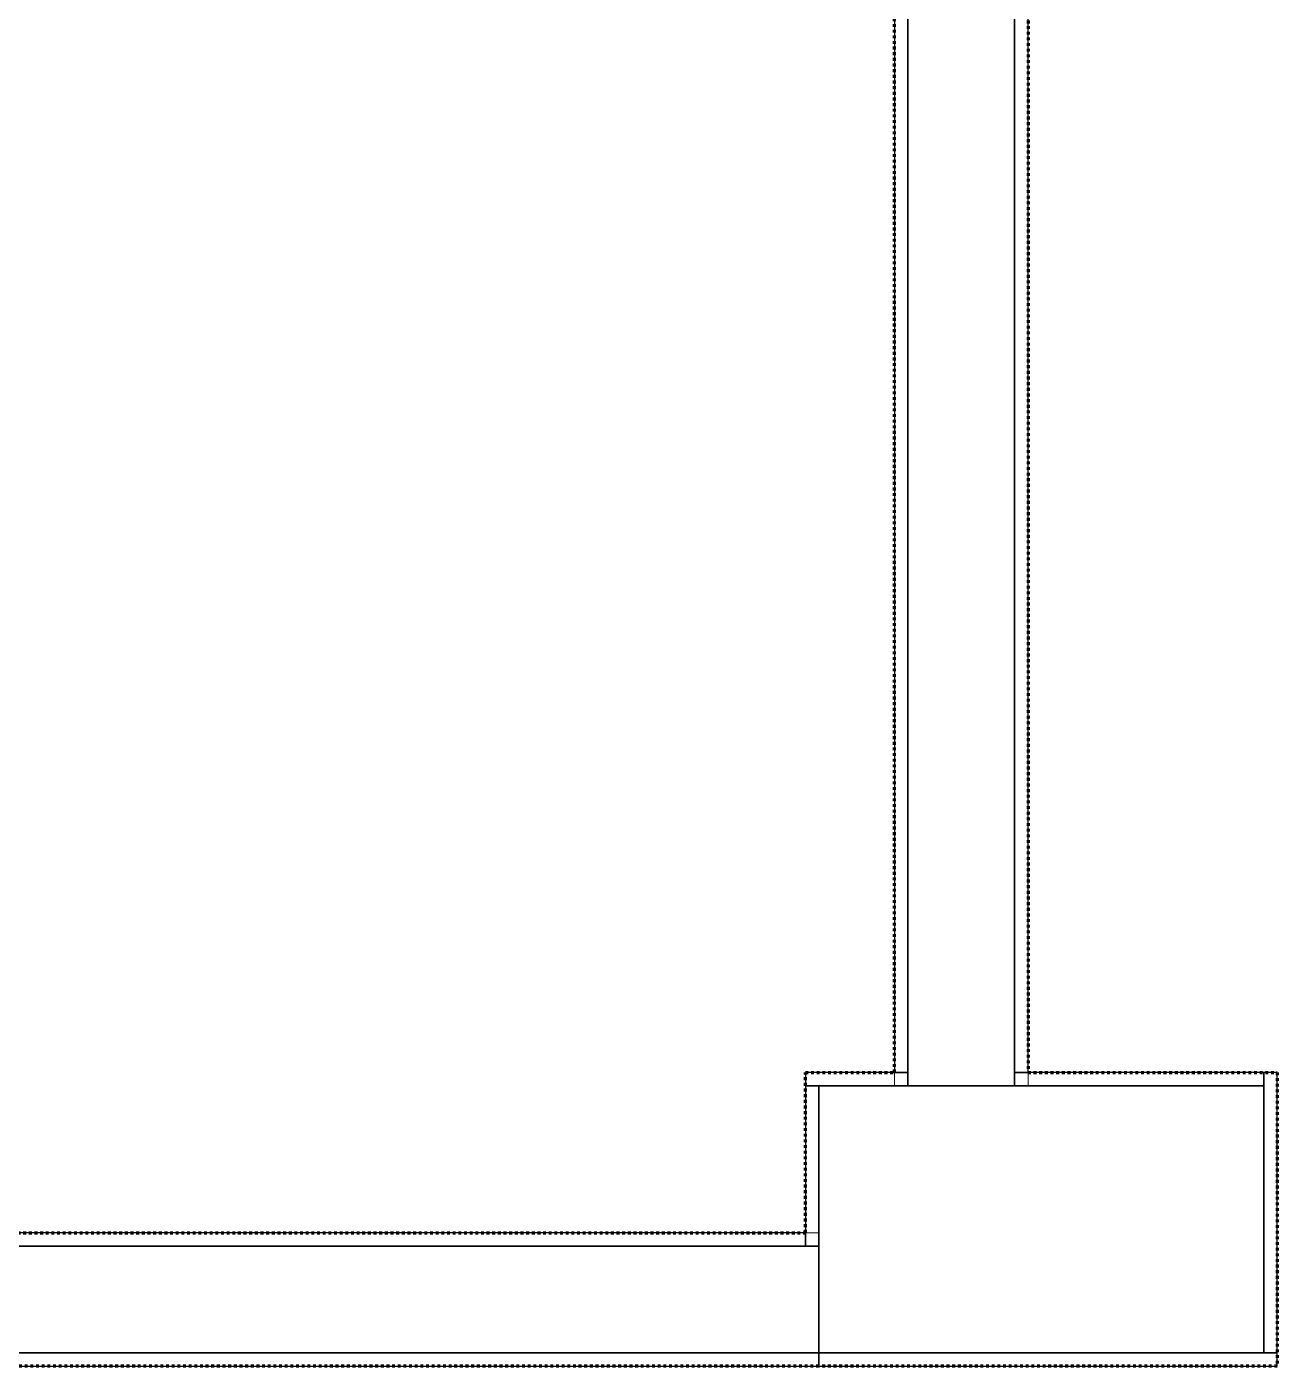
# Model space of a CAD drawing. Header units: millimetres. Extents: x -5300 to 98858, y -5196 to 93886.
# Drawn here: x 26360 to 27765, y 46335 to 47840 of the extents above; entities that cross this region are included whole.
import ezdxf

# ---------------------------------------------------------------- set-up
doc = ezdxf.new("R2010")
doc.units = ezdxf.units.MM
doc.linetypes.add('Штрих', pattern=[6.35, 3.175, -3.175])
doc.linetypes.add('Штрих_2_', pattern=[6.35, 3.175, -3.175])
for name, color, linetype, lineweight, true_color in [('_Разделитель помещений_', 4, 'Штрих', 70, 0x00ffff), ('Колонны', 7, 'Continuous', 18, 0x7f7f7f), ('Обобщенные модели', 7, 'Continuous', 18, 0x7f7f7f), ('Стены', 7, 'Continuous', 18, 0x7f7f7f), ('Стены разрез', 7, 'Continuous', 50, 0x7f7f7f)]:
    doc.layers.add(name, color=color, linetype=linetype, lineweight=lineweight, true_color=true_color)

# ---------------------------------------------------------------- blocks, each defined once
blk = doc.blocks.new('СТ_ВОКОЛ-006 80307 - СТ_ВОКОЛ-006 2-242605-Подвал')
at = {"layer": 'Стены', "color": 254, "true_color": 0xd4d4d4}
blk.add_line((27250, 46350), (27750, 46350), dxfattribs=at)
blk = doc.blocks.new('СТ_ВОКОЛ-006 80307 - СТ_ВОКОЛ-006 80307-242602-Подвал')
at = {"layer": 'Стены', "color": 254, "true_color": 0xd4d4d4}
for p, q in [((27250, 46350), (27250, 46350)), ((27765, 46350), (27765, 46350)), ((27250, 46335), (27250, 46335)), ((27765, 46335), (27765, 46335))]:
    blk.add_line(p, q, dxfattribs=at)
at = {"layer": 'Стены разрез', "color": 254, "lineweight": 25, "true_color": 0xd4d4d4}
for p, q in [((27250, 46350), (27250, 46335)), ((27765, 46350), (27250, 46350)), ((27765, 46335), (27765, 46350)), ((27250, 46335), (27765, 46335))]:
    blk.add_line(p, q, dxfattribs=at)
blk.add_blockref('СТ_ВОКОЛ-006 80307 - СТ_ВОКОЛ-006 2-242605-Подвал', (0, 0))
blk = doc.blocks.new('СТ_ВОКОЛ-007 80415 - СТ_ВОКОЛ-007 2-242621-Подвал')
at = {"layer": 'Стены', "color": 254, "true_color": 0xd4d4d4}
blk.add_line((27750, 46350), (27750, 46650), dxfattribs=at)
blk = doc.blocks.new('СТ_ВОКОЛ-007 80415 - СТ_ВОКОЛ-007 80415-242618-Подвал')
at = {"layer": 'Стены', "color": 254, "true_color": 0xd4d4d4}
for p, q in [((27750, 46665), (27750, 46665)), ((27765, 46665), (27765, 46665)), ((27750, 46350), (27750, 46350)), ((27765, 46350), (27765, 46350))]:
    blk.add_line(p, q, dxfattribs=at)
at = {"layer": 'Стены разрез', "color": 254, "lineweight": 25, "true_color": 0xd4d4d4}
for p, q in [((27765, 46665), (27750, 46665)), ((27750, 46665), (27750, 46350)), ((27765, 46350), (27765, 46665)), ((27750, 46350), (27765, 46350))]:
    blk.add_line(p, q, dxfattribs=at)
blk.add_blockref('СТ_ВОКОЛ-007 80415 - СТ_ВОКОЛ-007 2-242621-Подвал', (0, 0))
blk = doc.blocks.new('СТ_ВОКОЛ-008 80580 - СТ_ВОКОЛ-008 2-242637-Подвал')
at = {"layer": 'Стены', "color": 254, "true_color": 0xd4d4d4}
blk.add_line((27750, 46650), (27250, 46650), dxfattribs=at)
blk = doc.blocks.new('СТ_ВОКОЛ-008 80580 - СТ_ВОКОЛ-008 80580-242634-Подвал')
at = {"layer": 'Стены', "color": 254, "true_color": 0xd4d4d4}
for p, q in [((27235, 46665), (27235, 46665)), ((27350, 46665), (27350, 46665)), ((27470, 46665), (27470, 46665)), ((27750, 46665), (27750, 46665)), ((27235, 46650), (27235, 46650)), ((27350, 46650), (27350, 46650)), ((27470, 46650), (27470, 46650)), ((27750, 46650), (27750, 46650))]:
    blk.add_line(p, q, dxfattribs=at)
at = {"layer": 'Стены разрез', "color": 254, "lineweight": 25, "true_color": 0xd4d4d4}
for p, q in [((27235, 46665), (27235, 46650)), ((27350, 46665), (27235, 46665)), ((27350, 46650), (27350, 46665)), ((27470, 46665), (27470, 46650)), ((27750, 46665), (27470, 46665)), ((27750, 46650), (27750, 46665)), ((27235, 46650), (27350, 46650)), ((27470, 46650), (27750, 46650))]:
    blk.add_line(p, q, dxfattribs=at)
blk.add_blockref('СТ_ВОКОЛ-008 80580 - СТ_ВОКОЛ-008 2-242637-Подвал', (0, 0))
blk = doc.blocks.new('СТ_ВОКОЛ-009 80693 - СТ_ВОКОЛ-009 2-242660-Подвал')
at = {"layer": 'Стены', "color": 254, "true_color": 0xd4d4d4}
blk.add_line((27250, 46650), (27250, 46350), dxfattribs=at)
blk = doc.blocks.new('СТ_ВОКОЛ-009 80693 - СТ_ВОКОЛ-009 80693-242657-Подвал')
at = {"layer": 'Стены', "color": 254, "true_color": 0xd4d4d4}
for p, q in [((27235, 46650), (27235, 46650)), ((27250, 46650), (27250, 46650)), ((27235, 46470), (27235, 46470)), ((27250, 46470), (27250, 46470))]:
    blk.add_line(p, q, dxfattribs=at)
at = {"layer": 'Стены разрез', "color": 254, "lineweight": 25, "true_color": 0xd4d4d4}
for p, q in [((27250, 46650), (27235, 46650)), ((27235, 46650), (27235, 46470)), ((27250, 46470), (27250, 46650)), ((27235, 46470), (27250, 46470))]:
    blk.add_line(p, q, dxfattribs=at)
blk.add_blockref('СТ_ВОКОЛ-009 80693 - СТ_ВОКОЛ-009 2-242660-Подвал', (0, 0))
blk = doc.blocks.new('СТВ_Перегородка_Кирпич 163996 - СТВ_Перегородка_Кирпич 2-247313-Подвал')
at = {"layer": 'Стены', "color": 254, "true_color": 0xd4d4d4}
blk.add_line((27350, 46650), (27350, 52500), dxfattribs=at)
blk = doc.blocks.new('СТВ_Перегородка_Кирпич 163996 - СТВ_Перегородка_Кирпич 163996-247310-Подвал')
at = {"layer": 'Стены', "color": 254, "true_color": 0xd4d4d4}
for p, q in [((27335, 46665), (27350, 46665)), ((27335, 46650), (27335, 46665)), ((27335, 46665), (27335, 46665)), ((27350, 46665), (27350, 46665)), ((27350, 46665), (27350, 46650)), ((27470, 46665), (27485, 46665)), ((27470, 46650), (27470, 46665)), ((27470, 46665), (27470, 46665)), ((27485, 46665), (27485, 46665)), ((27485, 46665), (27485, 46650)), ((27335, 46650), (27350, 46650)), ((27335, 46650), (27335, 46650)), ((27350, 46650), (27350, 46650)), ((27350, 46650), (27350, 46650)), ((27470, 46650), (27485, 46650)), ((27470, 46650), (27470, 46650)), ((27470, 46650), (27470, 46650)), ((27485, 46650), (27485, 46650))]:
    blk.add_line(p, q, dxfattribs=at)
at = {"layer": 'Стены разрез', "color": 254, "lineweight": 25, "true_color": 0xd4d4d4}
for p, q in [((27350, 52350), (27350, 46650)), ((27470, 46650), (27470, 52350)), ((27470, 52330), (27470, 46665)), ((27485, 46665), (27485, 52330)), ((27335, 49340), (27335, 46665)), ((27350, 46665), (27350, 49340)), ((27335, 46665), (27350, 46665)), ((27470, 46665), (27485, 46665)), ((27350, 46650), (27470, 46650))]:
    blk.add_line(p, q, dxfattribs=at)
blk.add_blockref('СТВ_Перегородка_Кирпич 163996 - СТВ_Перегородка_Кирпич 2-247313-Подвал', (0, 0))
blk = doc.blocks.new('СТВ_Перегородка_Кирпич 170981 - СТВ_Перегородка_Кирпич 2-247614-Подвал')
at = {"layer": 'Стены', "color": 254, "true_color": 0xd4d4d4}
blk.add_line((21750, 46350), (27250, 46350), dxfattribs=at)
blk = doc.blocks.new('СТВ_Перегородка_Кирпич 170981 - СТВ_Перегородка_Кирпич 170981-247611-Подвал')
at = {"layer": 'Стены', "color": 254, "true_color": 0xd4d4d4}
for p, q in [((27235, 46485), (27235, 46485)), ((27235, 46485), (27250, 46485)), ((27235, 46470), (27235, 46485)), ((27250, 46485), (27250, 46485)), ((27250, 46470), (27250, 46485)), ((27250, 46470), (27235, 46470)), ((27235, 46470), (27235, 46470)), ((27250, 46470), (27250, 46470)), ((27250, 46470), (27250, 46470)), ((27250, 46350), (27250, 46350)), ((27250, 46350), (27250, 46350)), ((27250, 46335), (27250, 46335))]:
    blk.add_line(p, q, dxfattribs=at)
at = {"layer": 'Стены разрез', "color": 254, "lineweight": 25, "true_color": 0xd4d4d4}
for p, q in [((27235, 46485), (21765, 46485)), ((27235, 46470), (27235, 46485)), ((27250, 46470), (21750, 46470)), ((21765, 46470), (27235, 46470)), ((27250, 46350), (27250, 46470)), ((27250, 46350), (21750, 46350)), ((21750, 46350), (27250, 46350)), ((27250, 46335), (27250, 46350)), ((21750, 46335), (27250, 46335))]:
    blk.add_line(p, q, dxfattribs=at)
blk.add_blockref('СТВ_Перегородка_Кирпич 170981 - СТВ_Перегородка_Кирпич 2-247614-Подвал', (0, 0))
blk = doc.blocks.new('ПОТ-1_3_1 244222 - ПОТ-1_3_1 244222-249901-Подвал')
at = {"layer": 'Обобщенные модели', "color": 254, "true_color": 0xd4d4d4}
for p, q in [((27335, 46665), (27335, 49325)), ((27335, 49325), (27335, 46665)), ((27235, 46650), (27235, 46665)), ((27235, 46665), (27335, 46665)), ((27335, 46665), (27235, 46665)), ((27235, 46665), (27235, 46650)), ((27235, 46665), (27235, 46665)), ((27335, 46665), (27335, 46665)), ((27235, 46485), (27235, 46650)), ((27235, 46650), (27235, 46485)), ((21765, 46485), (27235, 46485)), ((27235, 46485), (21765, 46485)), ((27235, 46485), (27235, 46485))]:
    blk.add_line(p, q, dxfattribs=at)
blk = doc.blocks.new('КОЛ-004 500х300 500 x 300 80186 - КОЛ-004 500х300 500 x 300 80186-384853-Подвал')
at = {"layer": 'Колонны', "color": 254, "lineweight": 25, "true_color": 0xd4d4d4}
for p, q in [((250, 150), (-250, 150)), ((-250, 150), (-250, -150)), ((250, -150), (250, 150)), ((-250, -150), (250, -150))]:
    blk.add_line(p, q, dxfattribs=at)
at = {"layer": 'Колонны', "color": 254, "true_color": 0xd4d4d4}
for p, q in [((-250, 150), (-250, 150)), ((250, 150), (250, 150)), ((-250, -150), (-250, -150)), ((250, -150), (250, -150))]:
    blk.add_line(p, q, dxfattribs=at)

msp = doc.modelspace()

# ---------------------------------------------------------------- linework, layer by layer
at = {"layer": '_Разделитель помещений_', "color": 131, "linetype": 'Штрих_2_', "true_color": 0xaaffff}
for p, q in [((27485, 52330), (27485, 46665)), ((27335, 46665), (27335, 49325)), ((27235, 46485), (27235, 46665)), ((27235, 46665), (27335, 46665)), ((27485, 46665), (27765, 46665)), ((27765, 46665), (27765, 46335)), ((21765, 46485), (27235, 46485)), ((27250, 46335), (21750, 46335)), ((27765, 46335), (27250, 46335))]:
    msp.add_line(p, q, dxfattribs=at)

# ---------------------------------------------------------------- block references
at = {"layer": 'Колонны', "color": 254, "true_color": 0xd4d4d4}
msp.add_blockref('КОЛ-004 500х300 500 x 300 80186 - КОЛ-004 500х300 500 x 300 80186-384853-Подвал', (27500, 46500), dxfattribs=at)
at = {"layer": 'Обобщенные модели', "color": 254, "true_color": 0xd4d4d4}
msp.add_blockref('ПОТ-1_3_1 244222 - ПОТ-1_3_1 244222-249901-Подвал', (0, 0), dxfattribs=at)
at = {"layer": 'Стены', "color": 254, "true_color": 0xd4d4d4}
for name in ['СТВ_Перегородка_Кирпич 163996 - СТВ_Перегородка_Кирпич 163996-247310-Подвал', 'СТ_ВОКОЛ-008 80580 - СТ_ВОКОЛ-008 80580-242634-Подвал', 'СТ_ВОКОЛ-007 80415 - СТ_ВОКОЛ-007 80415-242618-Подвал', 'СТ_ВОКОЛ-009 80693 - СТ_ВОКОЛ-009 80693-242657-Подвал', 'СТВ_Перегородка_Кирпич 170981 - СТВ_Перегородка_Кирпич 170981-247611-Подвал', 'СТ_ВОКОЛ-006 80307 - СТ_ВОКОЛ-006 80307-242602-Подвал']:
    msp.add_blockref(name, (0, 0), dxfattribs=at)

doc.saveas('drawing.dxf')
